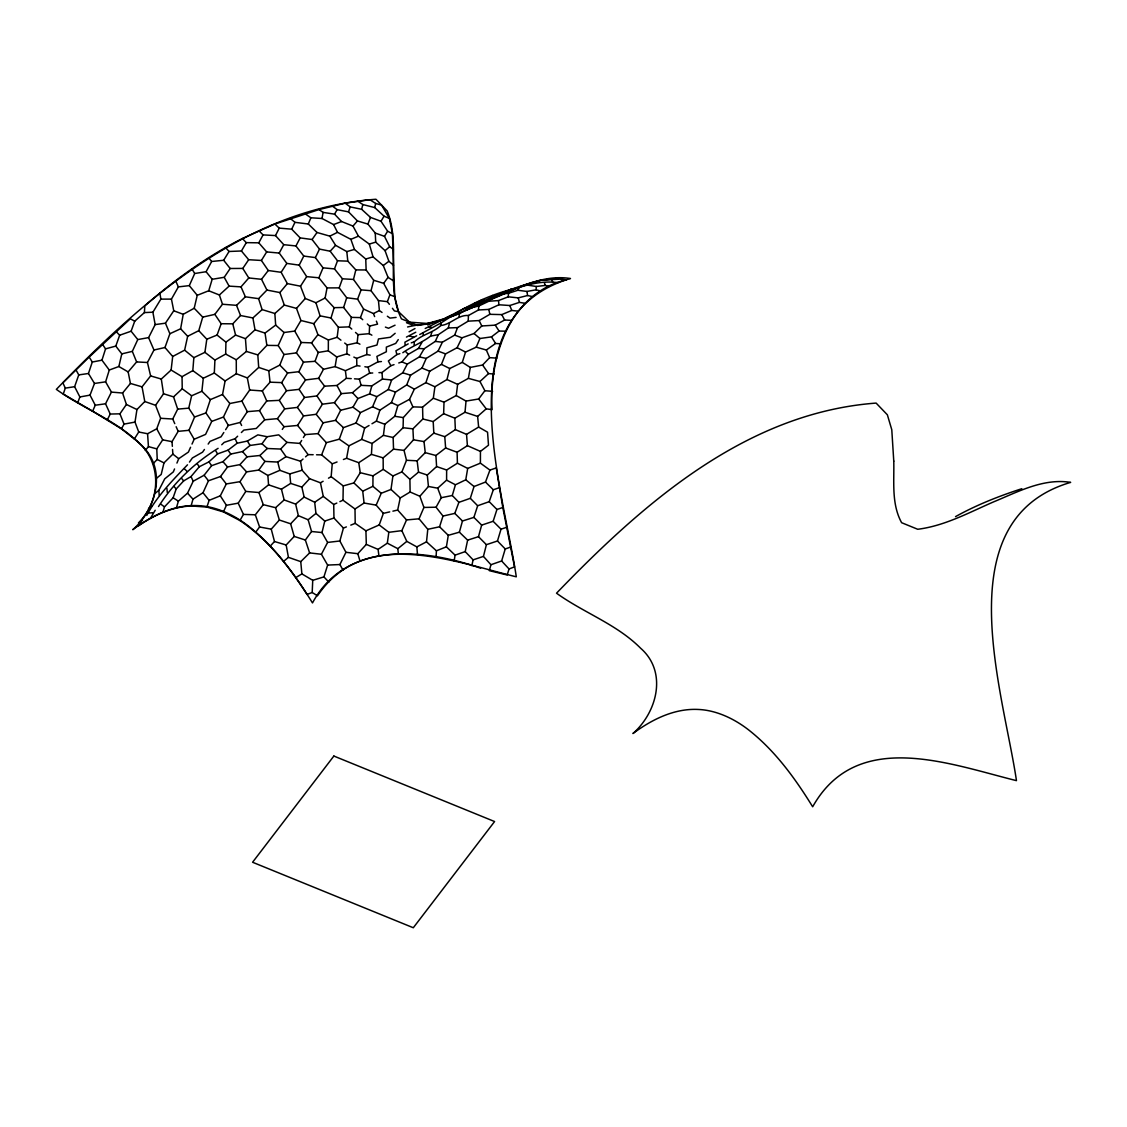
<?xml version="1.0" encoding="UTF-8"?>
<svg xmlns="http://www.w3.org/2000/svg" width="1127" height="1127" viewBox="0 0 1127 1127"><rect width="100%" height="100%" fill="white"/><g stroke="black" fill="none" stroke-linecap="round" stroke-linejoin="round"><path stroke-width="1.5" d="M510.799 547.032L505.234 548.962L501.642 560.978L490.921 564.726L489.329 570.671L507.192 574.981L509.038 568.966L514.518 566.867L502.797 507.502L496.246 467.916L489.935 470.1L480.412 463.155L480.44 451.392L488.498 445.193L487.554 432.19L478.637 427.063L477.623 416.398L486.216 408.833L492.105 409.65C488.921 357.259 509.418 293.414 566.36 279.778L561.204 279.087L541.03 280.229L521.632 286.357L465.775 310.376L466.522 309.178C490.386 297.105 515.194 286.455 541.383 280.2M349.638 355.146L346.82 353.85L336.719 356.977L328.323 350.793L328.366 340.002L317.941 334.677L313.827 323.688L300.937 320.505L296.5 308.389L284.3 305.065L279.905 292.569L287.357 283.61L300.515 286.188L305.262 298.486L315.94 302.74L325.097 298.021L327.055 287.92L318.885 277.805L306.671 276.622L299.204 265.141L286.836 263.408L279.228 253.068L266.676 251.913L258.787 242.826L246.292 242.643L242.347 238.515C206.959 256.435 174.615 279.82 144.805 305.882L144.411 312.588L134.733 321.195L131.112 331.211L119.673 335.226L115.799 346.088L105.558 348.863L101.951 360.175L109.277 370.036L105.614 381.842L111.432 392.097L122.589 393.027L130.422 383.448L128.154 371.924L118.87 366.514L109.277 370.036M404.029 450.377L406.481 460.281L401.916 471.861L392.914 475.988L390.999 489.442L381.25 493.274L372.91 486.315L372.981 475.848L383.222 469.339L383.152 457.872L393.534 449.152L404.029 450.377L413.468 439.826L412.919 428.838L422.85 419.005L422.583 407.171L433.317 398.225L434.909 386.772L446.982 379.531L449.729 368.529L462.281 362.373L465.55 352.061L476.228 347.172L486.343 350.018L489.639 357.653L496.88 358.132M419.878 496.26L410.129 492.006L400.226 497.965L397.676 510.038L406.537 519.941L419.061 518.8L423.921 507.446L419.878 496.26L428.443 486.484L437.699 488.174L446.588 480.158L446.644 470.001L457.421 463.211L467.691 468.409L480.412 463.155M353.85 357.09L356.667 358.386L366.81 354.554L366.895 347.82L376.996 345.003L378.475 338.959L390.365 337.269L395.154 333.296M346.383 526.901L343.439 528.084L339.861 540.988L345.933 552.3L357.794 553.695L366.317 544.397L365.923 530.817L355.202 523.351L355.005 508.995L343.002 500.191L343.242 485.92L331.155 476.651L332.254 463.831L321.632 454.871L316.546 454.787M225.104 380.968L236.318 373.727L247.334 377.925L249.673 390.027L241.911 401.113L229.823 403.508L222.54 394.506L225.104 380.968L214.313 373.023L214.919 360.076L225.668 354.061L225.935 342.143L235.585 335.085L245.447 338.663L255.012 329.817L252.899 317.941L262.112 309.601L274.861 313.489L284.3 305.065M393.534 449.152L393.14 437.501L403.086 427.725L403.339 417.596L412.905 406.875L422.583 407.171M422.85 419.005L433.205 421.554L443.644 413.679L444.01 402.184L456.252 395.535L457.632 384.335L468.395 378.362L479.961 381.518L484.878 390.731L492.612 391.337M346.82 353.85L347.215 344.961L344.693 343.045M480.581 568.191C423.893 548.328 345.904 540.551 312.489 602.945C294.837 574.347 274.72 546.581 248.025 525.745A87.92 59.435 50.2 0 0 198.732 505.657C174.403 504.22 151.807 515.602 132.761 529.704C157.033 508.347 167.529 467.973 140.41 444.362C116.419 420.258 83.539 408.946 56.35 389.364C142.932 299.599 245.714 208.932 375.939 199.254L387.195 210.974C401.226 245.545 384.969 285.145 401.437 318.871L417.539 325.435C444.616 322.04 468.818 308.685 493.513 298.007C517.927 287.92 543.214 274.185 570.473 278.524C444.954 315.532 502.881 486.244 516.293 576.813C451.927 561.147 364.204 526.647 317.476 595.789L312.193 592.492L312.743 580.32L301.881 573.897L300.754 561.64L309.615 552.906L321.406 554.259L327.633 565.078L323.928 576.883L312.743 580.32M371.882 335.184L369.233 333.677L369.586 326.097L367.303 323.97M402.804 352.723C411.623 346.341 421.864 342.833 430.641 336.071L438.375 334.663L448.321 327.971L457.548 327.605L468.184 321.153L468.466 315.49L478.454 309.981L488.836 309.418L498.909 304.769L509.827 305.516L519.434 302.374L524.872 303.276M436.093 557.062L436.417 550.793L426.513 541.819L427.781 529.31L419.061 518.8M343.411 459.506L346.595 458.266L358.752 462.69L371.417 454.364L372.079 443.489L383.419 435.332L384.786 424.259L394.76 416.286L397.859 405.593L409.538 399.338L414.327 389.167L425.907 382.631L429.697 371.248L441.446 364.387L445.574 353.892L457.111 347.708L461.929 337.832L474.044 333.507L481.778 325.971L495.246 325.139L504.614 320.012L511.235 320.35M501.092 293.992L508.502 293.288L517.885 290.259L526.957 291.442L536.1 289.808L536.311 286.483L545.285 285.441L549.342 286.385M470.987 307.741L478.82 306.009L488.822 301.233L498.528 300.571L508.249 296.824L508.502 293.288M165.444 323.181L169.881 333.719L164.979 347.51L172.685 356.484L171.121 370.036L182.039 376.672L192.816 370.628L193.844 357.668L184.631 350.159L187.66 336.269L198.775 330.676L202.719 317.124L194.21 308.249L197.239 295.302L189.294 285.624L178.362 286.892L171.445 299.106L173.755 310.77L165.444 323.181L155.16 324.59L148.595 337.621L153.976 350.018L147.44 362.5L150.624 375.911L142.058 386.857L144.777 401.522L136.945 409.552L135.001 422.09L138.734 432.007L134.338 438.995C162.034 459.098 162.105 499.515 138.48 522.843L140.438 522.491L142.551 520.139M414.088 344.862L414.356 341.805C422.062 334.339 433.05 332.902 440.798 325.52C451.096 324.435 457.717 314.729 468.466 315.49M443.644 413.679L454.843 418.187L465 412.243L466.029 401.085L456.252 395.535M478.454 309.981L478.82 306.009M440.798 325.52L441.051 322.928L450.307 317.011L459.548 313.56L469.424 308.094M192.013 444.066L194.168 439.248L188.984 430.303L194.591 417.004L205.945 412.947L210.355 399.606L201.888 391.266L203.283 378.235L214.313 373.023M359.936 344.2L357.146 342.763L358.006 334.663L355.512 332.437M340.932 340.171L337.156 337.283L338.396 327.295L331 318.011L320.068 315.842L315.94 302.74M366.317 544.397L378.094 549.384L387.322 543.172L388.829 532.31L379.207 524.943L365.923 530.817M193.844 357.668L204.917 352.328L206.805 339.227L198.775 330.676M454.153 561.021L455.069 555.146L446.405 546.82L448.292 535.325L439.558 526.788L427.781 529.31M225.625 429.683L228.358 425.414L240.136 422.442L247.32 411.665L259.492 410.622L266.733 400.973L279.285 400.353L286.512 390.745L299.078 389.364L305.544 379.926L318.617 378.32L323.491 369.276L335.113 366.599L336.719 356.977M407.58 326.971C420.596 323.717 434.501 324.182 446.954 317.983L427.485 323.477L409.495 322.153L398.507 311.672L394.704 296.683L389.914 294.795L383.659 283.314L373.713 280.285L366.12 269.959L365.754 259.041L354.456 249.433L350.877 239.347L337.494 232.331L333.592 224.583L322.026 218.497L323.069 212.383L318.997 209.58L274.861 224.019L242.347 238.515M439.558 526.788L442.996 516.053L454.815 513.391L458.9 502.346L452.293 495.5L455.435 484.765L465.761 479.806L467.691 468.409M458.971 316.969L459.548 313.56M468.395 378.362L470.297 367.416L462.281 362.373M187.66 336.269L180.63 328.788L183.222 314.306L194.21 308.249M346.595 458.266L348.891 445.841L361.711 439.389L372.079 443.489M394.704 296.683L392.421 233.698L389.407 218.441L384.039 216.173L374.756 207.579L375.629 203.452L369.853 199.69L345.186 203.184L318.997 209.58M471.819 565.712L473.101 559.865L465.212 551.61L467.635 540.143L459.379 532.183L448.292 535.325M351.793 329.084L349.3 326.858L351.399 317.377L343.622 307.474L334.127 307.671L325.097 298.021M448.321 327.971L449.462 323.012M118.87 366.514L121.801 353.878L115.799 346.088M194.591 417.004L188.744 408.157L191.632 395.774L201.888 391.266M172.544 449.448L172.868 454.125L163.978 462.887L161.203 474.453L156.611 478.2M321.406 554.259L327.605 542.425L321.998 532.55L324.773 521.068L333.958 518.026L343.439 528.084M382.039 312.461L379.39 310.573L378.447 300.585L371.022 290.696L361.091 289.893L353.484 279.44L355.822 269.902L347.806 261.14L346.806 251.589L335.578 245.32L329.845 236.149L317.011 232.472L308.305 224.005L294.964 222.329L290.231 218.413M490.921 564.726L483.441 556.4L486.399 544.679L497.472 540.988L501.022 529.183L506.812 527.253M392.421 233.698L387.632 231.218L380.996 221.258L370.501 217.412L361.64 209.284L362.838 204.55L357.597 201.015M371.022 290.696L373.713 280.285M361.711 439.389L364.641 428.119L369.05 425.499M459.379 532.183L462.464 520.998L473.903 517.378L477.665 505.741L489.217 501.67L493.316 489.78L499.176 487.723M467.635 540.143L478.482 536.677L481.666 525.112L493.147 521.294L496.937 509.489L502.797 507.502M282.299 429.415L284.074 426.696L297.556 425.442L305.149 434.599L318.053 433.613L323.069 422.822L335.55 420.343L340.664 410.256L352.976 407.171L357.907 398.564L369.614 393.915L371.84 385.885L382.447 379.066L391.632 379.982L402.733 372.798L407.27 364.148L419.385 356.893L424.132 348.764L435.276 341.411L438.375 334.663M140.438 522.491L138.551 525.76C154.174 515.095 171.938 506.882 191.083 505.953L192.985 499.162L203.015 492.724L208.453 480.778L220.54 476.51L227.541 466.958L239.924 464.62L247.067 456.815L259.9 455.491L267.296 448.504L280.665 449.053L286.962 442.404L299.895 443.404L308.08 454.618L313.165 454.716M176.39 507.911L178.376 501.163L187.519 493.175L193.21 481.215L204.114 475.242L211.608 465.69L222.949 461.661L230.781 454.054L242.53 451.561L250.039 445.461L261.999 443.742L267.127 436.727L278.735 434.853L286.962 442.404M162.894 512.264L164.486 506.868L173.121 497.782L176.164 489.019L183.659 480.891L190.998 476.58L199.268 466.761L208.974 461.845L217.581 453.913L228.048 450.152L237.135 443.235L247.391 441.051L257.844 434.867L267.127 436.727M197.239 295.302L208.72 290.766L212.172 279.285L206.1 271.706L194.703 273.509L189.294 285.624M331 318.011L334.127 307.671M430.641 336.071L431.937 331.887M343.622 307.474L346.693 297.753L339.171 287.864L327.055 287.92M458.9 502.346L470.311 498.317L474.03 486.526L485.498 482.06L489.935 470.1M371.98 423.752L376.376 421.132L379.912 410.172L391.421 402.593L395.507 392.069L406.734 384.899L410.594 375.178L421.977 368.064L426.231 358.428L438.065 351.117L442.362 342.228L454.674 335.113L457.548 327.605M393.408 249.391L389.66 246.686L384.49 236.332L375.249 233.064L367.909 224.09L357.428 220.934L348.553 211.876L350.173 206.903L345.186 203.184M191.083 505.953L206.903 507.08L209.115 500.36L220.3 495.824L226.302 483.948L239.966 481.666L246.588 471.889L258.801 470.029L267.86 475.467L279.862 470.325L289.794 473.918L302.135 470.227L309.615 478.707L320.462 482.807L323.125 481.257M134.338 438.995L121.448 428.838L92.625 411.186L95.274 405.213L90.019 395.126L94.471 383.448L88.455 373.488L92.287 362.035L89.174 357.048L130.295 318.786L134.733 321.195M89.174 357.048L62.873 382.814L65.296 388.125L63.253 394.07L92.625 411.186M77.65 402.902L79.876 396.958L74.621 386.702L78.749 374.911L75.96 369.825M321.632 454.871L326.365 442.672L339.283 439.192L343.453 427.654L355.991 423.019L360.401 412.623L372.6 406.762L376.855 396.648L388.252 389.533L391.632 379.982M379.207 524.943L383.349 513.363L389.717 511.883M206.805 339.227L217.074 335.057L221.174 323.731L214.848 314.363L202.719 317.124M339.171 287.864L342.453 278.806L334.494 268.902L323.04 267.846L315.377 257.59L303.769 256.068L295.95 245.954L283.765 244.672L275.495 235.585L263.07 234.895L258.858 230.683M247.334 377.925L258.703 367.43L268.775 370.783L279.82 365.078L284.004 354.512L296.401 352.878L303.487 362.133L315.039 361.316L318.265 352.455L311.559 342.876L301.247 342.481L294.739 331.07L300.937 320.505M362.739 319.73L360.457 317.603L363.584 309.094L357.597 299.148L346.693 297.753M389.407 304.304L387.392 301.656L389.914 294.795M138.734 432.007L147.581 433.74L156.738 428.795L160.626 418.286L155.568 405.297L144.777 401.522M334.494 268.902L337.508 260.774L330.169 251.222L319.505 249.095L312.094 239.516L300.148 237.896L291.71 229.175L279.242 228.133L274.861 224.019M357.597 299.148L361.091 289.893M367.909 224.09L370.501 217.412M174.544 468.945L173.347 471.875L164.725 478.862L158.851 490.301L154.92 493.527M176.925 463.084L178.714 458.689L188.406 452.082L190.576 447.264M146.778 515.405C156.935 496.176 172.6 480.341 187.491 464.817M308.305 224.005L310.883 217.779L322.026 218.497M318.885 277.805L323.04 267.846M476.228 347.172L479.919 338.509L491.485 336.874L499.078 331.042L505.502 331.197M383.349 513.363L376.164 505.135L381.25 493.274M417.483 554.385L416.835 546.891L406.805 541.369L401.846 530.648L406.537 519.941M206.903 507.08L223.442 511.897L226.4 505.29L238.206 503.177L245.785 491.428L258.942 492.527L268.564 484.835L267.86 475.467M284.004 354.512L278.186 345.538L284.06 332.507L294.739 331.07M150.384 518.378L155.202 510.249M128.154 371.924L136.606 361.922L132.324 351.37L137.776 339.565L148.595 337.621M296.401 352.878L301.247 342.481M194.168 439.248L205.593 434.388L211.749 421.385L223.442 417.032L229.823 403.508M291.71 229.175L294.964 222.329M517.885 290.259L519.251 287.427C531.789 283.455 544.735 280.792 557.964 282.666M249.673 390.027L262.323 390.928L270.057 382.18L281.708 382.617L287.582 372.995L298.866 371.699L303.487 362.133M315.377 257.59L319.505 249.095M343.059 570.192L339.903 564.542L345.933 552.3M174.77 423.639L172.741 419.019L177.686 409.129L173.544 396.873L163.528 393.76L161.302 379.052L171.121 370.036M275.495 235.585L279.242 228.133M107.375 419.695L110.235 414.046L105.544 403.79L111.432 392.097M299.204 265.141L303.769 256.068M295.95 245.954L300.148 237.896M258.787 242.826L263.07 234.895M279.228 253.068L283.765 244.672M206.1 271.706L211.665 261.492L223.667 260.267L229.063 251.476L241.432 250.983L248.673 259.717L261.408 260.464L268.268 270.508L281.144 272.311L287.357 283.61M121.448 428.838L124.04 424.104L119.927 413.82L126.407 404.466L122.589 393.027M423.921 507.446L436.064 507.22L441.291 497.711L437.699 488.174M158.527 506.572C173.502 483.032 194.464 462.831 218.103 448.335M323.069 212.383L334.564 214.158L337.128 209.65L348.553 211.876M398.761 362.979L401.93 361.88L408.354 354.315L418.455 348.44L421.864 342.495M312.193 592.492L307.051 594.422C288.906 566.416 267.944 539.284 239.91 520.533L243.446 514.405L238.206 503.177M241.432 250.983L246.292 242.643M299.895 443.404L301.656 440.474M303.402 437.53L305.149 434.599M172.346 446.334L172.022 441.657L178.179 431.345L188.984 430.303M380.996 221.258L384.039 216.173M155.16 324.59L152.892 312.207L160.865 299.134L159.879 293.105M261.408 260.464L266.676 251.913M384.49 236.332L387.632 231.218M297.556 425.442L303.557 415.933L316.166 414.299L322.421 404.184L334.437 402.621L341.326 393.647L352.497 392.675L361.147 385.335L371.84 385.885M343.242 485.92L353.892 482.919L360.26 472.692L358.752 462.69M281.144 272.311L286.836 263.408M223.808 432.514L221.089 436.783L210.016 441.404L208.157 444.08M300.515 286.188L306.671 276.622M153.131 463.62L157.231 459.464L156.78 448.87L162.697 439.84L156.738 428.795M398.254 339.607L395.732 343.397L386.35 347.102L386.35 351.751L376.897 356.4L377.982 361.823L368.078 367.219L364.866 366.754M212.172 279.285L224.231 277.298L230.176 268.494L242.798 268.423L248.673 259.717M155.568 405.297L163.528 393.76M204.438 449.462L202.578 452.152L192.393 457.971L189.449 462.084M312.094 239.516L317.011 232.472M258.801 470.029L264.958 461.422L277.735 462.056L286.033 456.66L300.515 461.239L303.036 459.041M241.375 432.529L243.869 430.077L256.294 428.457L264.732 419.793L277.411 418.652L284.708 408.862L297.387 407.41L304.515 397.493L316.955 395.915L324.59 386.167L336.973 385.476L346.355 378.306L351.23 378.616M309.615 552.906L305.361 540.03L311.545 531.507L308.136 519.758L298.359 515.659L295.64 504.107L284.145 499.937L281.454 489.203L268.564 484.835M383.659 283.314L388.054 277.341L383.265 265.535L373.051 256.857L369.304 244.066L358.428 236.163L352.99 226.076L341.537 221.512L334.564 214.158M255.632 532.254L259.576 526.985L255.336 514.785L263.267 504.657L258.942 492.527M214.848 314.363L222.484 304.248L219.385 294.992L208.72 290.766M466.029 401.085L478.651 399L484.878 390.731M242.798 268.423L248.785 277.96L261.52 279.299L268.268 270.508M311.559 342.876L317.941 334.677M313.827 323.688L320.068 315.842M145.27 450.504L148.44 446.616L147.581 433.74M352.99 226.076L357.428 220.934M219.385 294.992L229.091 286.131L241.009 286.864L248.785 277.96M296.5 308.389L305.262 298.486M270.198 546.13L274.495 541.523L271.255 529.169L279.341 520.012L275.58 507.699L263.267 504.657M450.307 317.011C470.917 303.262 494.964 292.809 519.251 287.427M330.169 251.222L335.578 245.32M324.773 521.068L315.954 513.405L314.687 502.248L304.135 497.049L301.867 487.089L309.615 478.707M221.174 323.731L232.782 323.829L240.53 315.532L252.899 317.941M300.754 561.64L288.427 557.344L286.159 544.989L294.217 536.424L290.639 523.801L279.341 520.012M290.639 523.801L298.359 515.659M258.703 367.43L257.815 354.892L266.874 345.369L278.186 345.538M470.297 367.416L482.581 365.021L489.639 357.653M222.484 304.248L236.543 305.332L245.376 296.81L258.576 298.655L266.93 290.062L279.905 292.569M406.481 460.281L417.145 460.816L425.245 452.645L423.991 441.559L433.81 433.12L433.205 421.554M221.737 444.771L224.174 442.39L235.163 438.657L237.642 436.205M173.544 396.873L182.236 388.787L182.039 376.672M479.961 381.518L488.569 373.586L494.175 374.051M428.443 486.484L427.302 475.03L436.6 466.564L435.91 455.505L445.63 447.968L444.771 436.684L455.364 429.626L466.536 434.346L478.637 427.063M275.58 507.699L284.145 499.937M305.558 456.829L308.08 454.618M393.562 265.197L388.871 261.281L385.068 250.673L389.66 246.686M410.129 492.006L409.904 479.341L418.511 472.143L417.145 460.816M283.539 561.429L288.427 557.344M295.64 504.107L304.135 497.049M236.318 373.727L236.276 359.781L246.404 351.441L245.447 338.663M398.324 553.625L397.831 548.68L406.805 541.369M308.136 519.758L315.954 513.405M378.94 372.671L382.039 372.516L390.858 365.74L394.013 364.641M383.265 265.535L388.871 261.281M148.482 508.615L151.694 506.192M399.831 353.653L396.859 354.582L388.364 360.978L390.858 365.74M470.79 305.727L482.595 299.571M255.012 329.817L265.028 333.071L275.664 325.097L274.861 313.489M486.343 350.018L495.57 343.481L500.684 343.791M314.687 502.248L323.266 496.373L320.462 482.807M419.737 334.508L441.051 322.928M465.366 307.784L444.601 318.744M355.005 508.995L364.077 503.022L376.164 505.135M408.199 343.876L395.929 350.793L396.859 354.582M425.203 328.506L452.138 314.954M445.63 447.968L457.097 452.251L467.409 445.672L480.44 451.392M406.453 337.072L415.764 332.24M281.454 489.203L290.667 483.413L301.867 487.089M295.753 577.63L301.881 573.897M416.652 335.776L404.917 342.185L405.114 344.918M354.484 378.827L359.358 379.137L369.642 373.136L372.741 372.981M468.184 321.153L479.144 320.561L489.822 314.32L501.811 314.602L511.743 310.446L517.73 311.122M328.478 478.186L331.155 476.651M409.087 331.803L414.975 328.549M172.685 356.484L184.631 350.159M416.835 546.891L426.513 541.819M955.527 516.631C976.531 504.938 998.987 496.091 1021.837 488.709M363.584 309.094L373.46 313.545L379.39 310.573M329.845 236.149L337.494 232.331M427.795 325.069L432.683 322.702M353.892 482.919L362.725 491.217L372.91 486.315M395.056 325.196L388.519 328.267L385.392 327.098M323.266 496.373L333.719 504.487L336.818 503.065M339.903 501.628L343.002 500.191M169.881 333.719L180.63 328.788M335.113 366.599L345.397 370.698L356.85 365.613L360.048 366.078M445.362 318.096L450.575 315.842M462.76 309.15L469.184 306.417M350.877 239.347L358.428 236.163M210.355 399.606L222.54 394.506M425.245 324.421L427.485 323.477M350.793 525.126L355.202 523.351M436.417 550.793L446.405 546.82M332.254 463.831L337.043 461.971M333.592 224.583L341.537 221.512M455.069 555.146L465.212 551.61M411.27 342.847L414.356 341.805M473.101 559.865L483.441 556.4M328.366 340.002L337.156 337.283M369.304 244.066L375.714 242.136L385.068 250.673M365.754 259.041L373.051 256.857M346.806 251.589L354.456 249.433M481.018 300.754L483.892 299.951M508.249 296.824L518.237 297.88L527.563 295.528L532.55 296.598M369.586 326.097L377.545 324.153L376.376 321.125M121.801 353.878L132.324 351.37M392.9 511.151L397.676 510.038M153.976 350.018L164.979 347.51M347.215 344.961L357.146 342.763M441.291 497.711L452.293 495.5M409.495 322.153L406.509 322.716L412.947 325.196M92.287 362.035L101.951 360.175M124.04 424.104L135.001 422.09M79.876 396.958L90.019 395.126M318.265 352.455L328.323 350.793M65.296 388.125L74.621 386.702M78.749 374.911L88.455 373.488M94.471 383.448L105.614 381.842M95.274 405.213L105.544 403.79M388.829 532.31L401.846 530.648M396.084 317.405L389.998 318.11L387.35 316.222M327.605 542.425L339.861 540.988M541.03 280.229L560.683 278.115L561.204 279.087M177.686 409.129L188.744 408.157M358.006 334.663L369.233 333.677M148.891 513.039L152.976 512.7M377.982 361.823L381.447 361.542M144.411 312.588L152.892 312.207M327.633 565.078L339.903 564.542M338.396 327.295L349.3 326.858M110.235 414.046L119.927 413.82M511.052 288.78L511.996 288.78M160.865 299.134L171.445 299.106M355.822 269.902L366.12 269.959M428.345 327.267L431.585 327.281M351.399 317.377L360.457 317.603M243.446 514.405L255.336 514.785M337.508 260.774L347.806 261.14M136.606 361.922L147.44 362.5M418.455 348.44L424.132 348.764M342.453 278.806L353.484 279.44M160.626 418.286L172.741 419.019M311.545 531.507L321.998 532.55M403.086 427.725L412.919 428.838M435.276 341.411L442.362 342.228M378.447 300.585L387.392 301.656M531.648 282.595L533.649 282.849M394.76 416.286L403.339 417.596M528.535 285.286L536.311 286.483M413.468 439.826L423.991 441.559M398.507 311.672L394.422 310.939L392.421 308.291M366.81 354.554L370.177 355.16M259.576 526.985L271.255 529.169M162.697 439.84L172.022 441.657M350.173 206.903L361.64 209.284M419.385 356.893L426.231 358.428M383.419 435.332L393.14 437.501M360.26 472.692L372.981 475.848M536.1 289.808L540.749 290.991M362.838 204.55L374.756 207.579M409.721 336.057L413.553 337.058M425.245 452.645L435.91 455.505M148.44 446.616L156.78 448.87M375.629 203.452L381.574 205.114L389.407 218.441M150.624 375.911L161.302 379.052M130.422 383.448L142.058 386.857M274.495 541.523L286.159 544.989M371.417 454.364L383.152 457.872M246.404 351.441L257.815 354.892M402.733 372.798L410.594 375.178M294.217 536.424L305.361 540.03M433.81 433.12L444.771 436.684M465 412.243L477.623 416.398M418.511 472.143L427.302 475.03M436.6 466.564L446.644 470.001M388.252 389.533L395.507 392.069M438.065 351.117L445.574 353.892M433.317 398.225L444.01 402.184M376.376 421.132L384.786 424.259M454.674 335.113L461.929 337.832M173.755 310.77L183.222 314.306M369.614 393.915L376.855 396.648M421.977 368.064L429.697 371.248M401.93 361.88L407.27 364.148M446.982 379.531L457.632 384.335M425.907 382.631L434.909 386.772M391.421 402.593L397.859 405.593M372.6 406.762L379.912 410.172M126.407 404.466L136.945 409.552M441.446 364.387L449.729 368.529M157.231 459.464L163.978 462.887M457.111 347.708L465.55 352.061M446.588 480.158L455.435 484.765M387.322 543.172L397.831 548.68M223.442 511.897L239.91 520.533M225.668 354.061L236.276 359.781M406.734 384.899L414.327 389.167M355.991 423.019L364.641 428.119M173.121 497.782L178.376 501.163M388.054 277.341L393.689 281.003M383.222 469.339L392.914 475.988M339.283 439.192L348.891 445.841M304.938 213.651L310.883 217.779M192.816 370.628L203.283 378.235M352.976 407.171L360.401 412.623M160.752 504.135L164.486 506.868M182.236 388.787L191.632 395.774M332.395 206.086L337.128 209.65M204.917 352.328L214.919 360.076M172.868 454.125L178.714 458.689M492.414 295.485L493.288 296.176M217.074 335.057L225.935 342.143M465.761 479.806L474.03 486.526M474.044 333.507L479.919 338.509M275.664 325.097L284.06 332.507M261.999 443.742L267.296 448.504M335.55 420.343L343.453 427.654M390.999 489.442L400.226 497.965M401.916 471.861L409.904 479.341M315.039 361.316L323.491 369.276M184.546 468.931L186.941 471.213M405.776 351.779L408.354 354.315M485.498 482.06L493.316 489.78M473.903 517.378L481.666 525.112M454.815 513.391L462.464 520.998M493.147 521.294L501.022 529.183M470.311 498.317L477.665 505.741M478.482 536.677L486.399 544.679M489.217 501.67L496.937 509.489M279.82 365.078L287.582 372.995M497.472 540.988L505.234 548.962M116.222 331.662L119.673 335.226M323.928 576.883L328.83 582.124M501.642 560.978L509.038 568.966M352.497 392.675L357.907 398.564M318.053 433.613L326.365 442.672M239.924 464.62L246.588 471.889M187.519 493.175L192.985 499.162M474.96 303.177L475.735 304.051M225.499 247.531L229.063 251.476M222.949 461.661L227.541 466.958M242.53 451.561L247.067 456.815M259.9 455.491L264.958 461.422M277.411 418.652L284.074 426.696M181.517 478.313L183.659 480.891M174.023 486.441L176.164 489.019M334.437 402.621L340.664 410.256M298.866 371.699L305.544 379.926M316.166 414.299L323.069 422.822M208.594 257.674L211.665 261.492M131.112 331.211L137.776 339.565M203.015 492.724L209.115 500.36M223.667 260.267L230.176 268.494M436.064 507.22L442.996 516.053M204.114 475.242L208.453 480.778M220.54 476.51L226.302 483.948M478.651 399L486.216 408.833M318.617 378.32L324.59 386.167M297.387 407.41L303.557 415.933M280.665 449.053L286.033 456.66M228.048 450.152L230.781 454.054M482.581 365.021L488.569 373.586M197.352 463.986L199.268 466.761M205.945 412.947L211.749 421.385M208.974 461.845L211.608 465.69M102.557 344.383L105.558 348.863M299.078 389.364L304.515 397.493M316.955 395.915L322.421 404.184M495.246 325.139L499.078 331.042M220.3 495.824L226.4 505.29M279.285 400.353L284.708 408.862M491.485 336.874L495.57 343.481M247.391 441.051L250.039 445.461M215.666 450.715L217.581 453.913M191.872 268.775L194.703 273.509M239.966 481.666L245.785 491.428M281.708 382.617L286.512 390.745M223.442 417.032L228.358 425.414M259.492 410.622L264.732 419.793M224.231 277.298L229.091 286.131M336.973 385.476L341.326 393.647M501.811 314.602L504.614 320.012M241.911 401.113L247.32 411.665M261.52 279.299L266.93 290.062M240.136 422.442L241.629 425.499M479.144 320.561L481.778 325.971M190.998 476.58L193.21 481.215M409.538 399.338L412.905 406.875M175.587 280.665L178.362 286.892M176.136 426.724L178.179 431.345M241.009 286.864L245.376 296.81M262.323 390.928L266.733 400.973M235.163 438.657L237.135 443.235M551.751 279.623L552.681 281.82M509.827 305.516L511.743 310.446M236.543 305.332L240.53 315.532M373.46 313.545L374.629 316.574M544.327 282.666L545.285 285.441M258.576 298.655L262.112 309.601M357.794 553.695L360.048 561.105M422.836 333.24L423.428 335.254M359.358 379.137L361.147 385.335M518.237 297.88L519.434 302.374M368.078 367.219L369.642 373.136M277.735 462.056L279.862 470.325M502.614 293.161L502.811 293.978M232.782 323.829L235.585 335.085M488.836 309.418L489.822 314.32M300.515 461.239L302.135 470.227M265.028 333.071L266.874 345.369M526.957 291.442L527.563 295.528M378.094 549.384L378.897 555.625M345.397 370.698L346.355 378.306M362.725 491.217L364.077 503.022M268.775 370.783L270.057 382.18M289.794 473.918L290.667 483.413M498.528 300.571L498.909 304.769M166.937 488.371L167.261 492.457M466.536 434.346L467.409 445.672M158.851 490.301L159.203 495.471M382.039 372.516L382.447 379.066M375.249 233.064L375.714 242.136M484.244 301.12L484.3 302.163M454.843 418.187L455.364 429.626M457.097 452.251L457.421 463.211M356.667 358.386L356.85 365.613M333.719 504.487L333.958 518.026M893.767 461.112C894.289 481.778 891.288 503.839 901.614 522.703L917.716 529.267C944.792 525.886 968.995 512.531 993.69 501.839C1018.104 491.766 1043.391 478.031 1070.65 482.37C945.13 519.378 1003.058 690.09 1016.469 780.645C948.892 763.867 856.774 728.281 812.666 806.777C795.014 778.179 774.897 750.427 748.201 729.578A87.92 59.435 50.2 0 0 698.909 709.489C674.58 708.052 651.984 719.435 632.937 733.536C657.21 712.179 667.705 671.805 640.587 648.194C616.61 624.09 583.687 612.82 556.527 593.196C643.108 503.445 745.891 412.764 876.116 403.086L887.372 414.821L891.781 429.739L893.767 461.112M333.86 756.048L252.589 862.254L413.299 927.746L494.584 821.541L333.86 756.048"/></g></svg>
